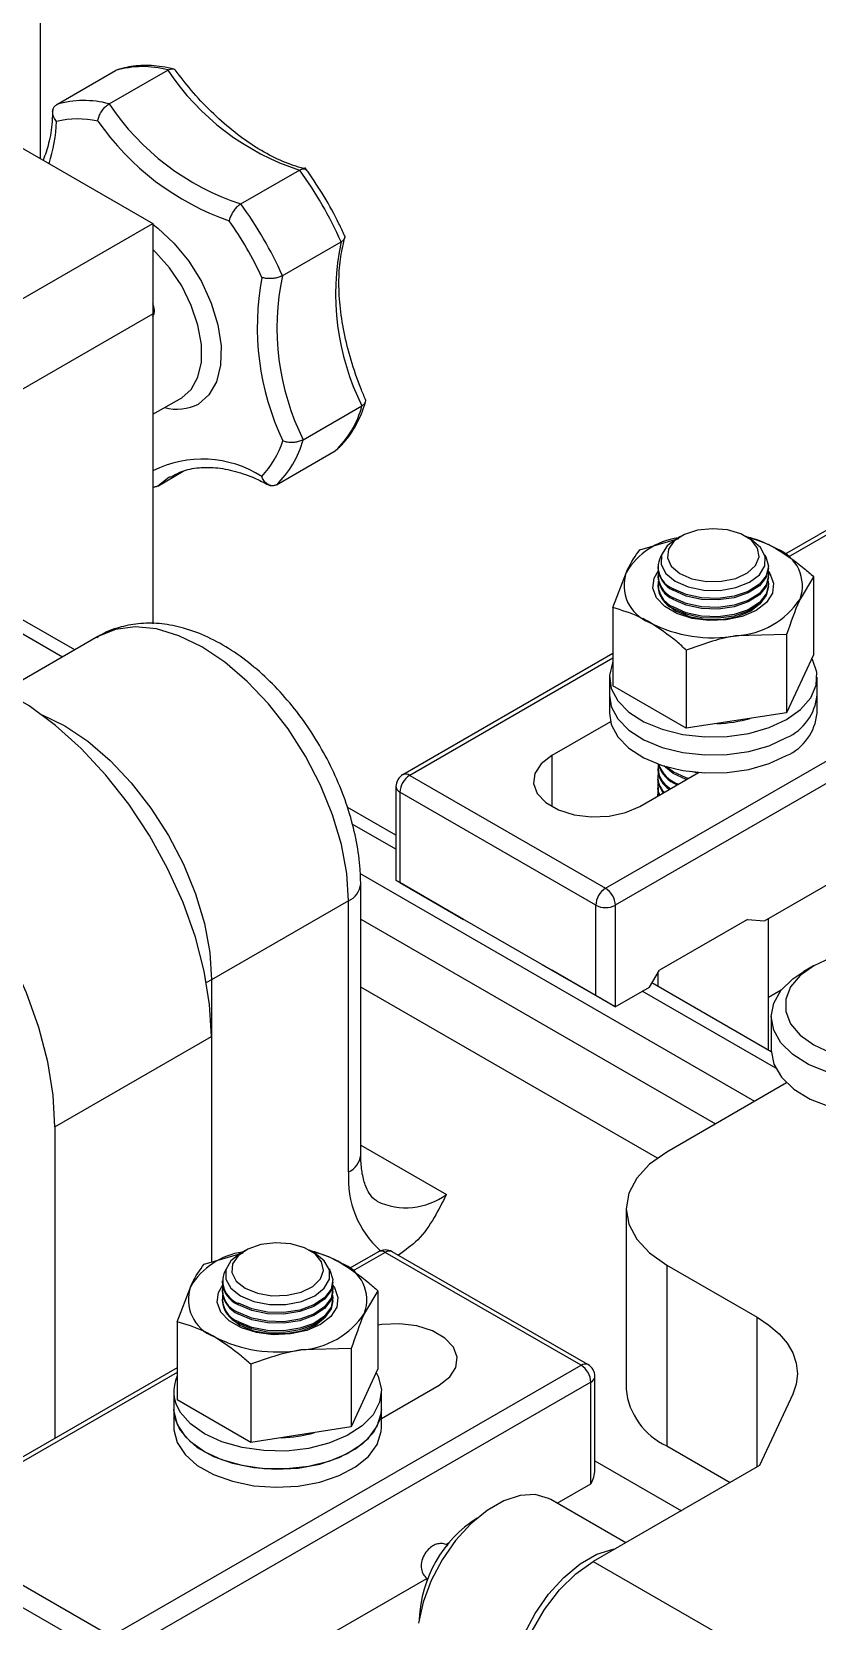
# Model space of a CAD drawing. Header units: millimetres. Extents: x 18 to 612, y 28 to 448.
# Drawn here: x 209.3 to 266.1, y 191.6 to 306.6 of the extents above; entities that cross this region are included whole.
import ezdxf

# ---------------------------------------------------------------- set-up
doc = ezdxf.new("R2010")
doc.units = ezdxf.units.MM
doc.layers.add('粗实线', color=3, linetype='Continuous', lineweight=50)

msp = doc.modelspace()

# ---------------------------------------------------------------- linework, layer by layer
at = {"layer": '粗实线', "color": 7, "linetype": 'Continuous', "lineweight": 25}
for p, q in [((209.94, 370.87), (209.94, 297.39)), ((211.14, 301.3), (215.38, 303.75)), ((214.92, 301.35), (219.16, 303.79)), ((203.94, 300.86), (218.07, 292.7)), ((224.43, 294.11), (228.67, 296.56)), ((205.7, 285.55), (218.07, 292.7)), ((218.07, 292.7), (218.07, 286.16)), ((227.43, 288.92), (231.67, 291.37)), ((202.92, 277.42), (218.07, 286.16)), ((203.93, 278), (218.07, 286.16)), ((218.07, 286.16), (218.07, 263.75)), ((218.07, 278.9), (220.16, 280.1)), ((228.94, 277.06), (233.18, 279.51)), ((227.01, 273.81), (231.25, 276.26)), ((218.43, 273.71), (220.27, 274.78)), ((270.08, 272.44), (263.71, 268.76)), ((253.25, 269.1), (256.07, 269.91)), ((256.2, 270.07), (255.88, 269.88)), ((261.23, 269.88), (260.91, 270.07)), ((261.3, 269.85), (261.23, 269.88)), ((254.56, 267.89), (254.56, 267.78)), ((262.56, 267.78), (262.56, 267.89)), ((212.43, 261.86), (202.92, 267.35)), ((251.31, 264.92), (252.28, 267.48)), ((254.56, 267.22), (254.56, 267.11)), ((262.56, 267.11), (262.56, 267.22)), ((265.81, 267.16), (264.83, 265.54)), ((265.81, 267.16), (265.81, 261.51)), ((254.56, 266.56), (254.56, 266.45)), ((262.56, 266.45), (262.56, 266.56)), ((251.31, 264.92), (251.31, 259.27)), ((250.78, 244.63), (284.72, 264.22)), ((214.11, 262.83), (207.29, 258.89)), ((285.43, 263), (251.48, 243.4)), ((263.86, 262.97), (260.24, 262.89)), ((263.86, 262.97), (263.86, 257.32)), ((251.31, 261.6), (236.14, 252.84)), ((256.61, 261.85), (256.61, 256.2)), ((265.81, 261.51), (263.86, 257.32)), ((251.06, 259.9), (251.06, 258.59)), ((266.06, 258.59), (266.06, 259.9)), ((251.06, 258.59), (251.06, 257.28)), ((256.61, 256.2), (251.31, 259.27)), ((266.06, 257.28), (266.06, 258.59)), ((251.13, 256.67), (246.89, 254.22)), ((263.86, 257.32), (256.61, 256.2)), ((262.25, 242.27), (285.43, 255.65)), ((253.25, 250.55), (257.49, 253)), ((254.56, 253.3), (254.56, 253.19)), ((255.66, 252.93), (254.99, 253.48)), ((255.66, 253.04), (255.14, 253.43)), ((257.44, 252.96), (257.05, 253.04)), ((235.64, 251.98), (235.64, 245.21)), ((236.64, 252.79), (250.78, 244.63)), ((254.56, 252.64), (254.56, 252.53)), ((254.56, 251.98), (254.56, 251.87)), ((250.07, 243.4), (235.93, 251.57)), ((235.93, 251.57), (235.93, 245.04)), ((254.56, 251.32), (254.58, 251.59)), ((254.56, 251.32), (254.56, 251.3)), ((235.64, 248.47), (232.12, 250.49)), ((261.56, 229.22), (233.07, 245.67)), ((233.09, 225.34), (233.09, 244.94)), ((235.93, 245.04), (239.82, 242.79)), ((240.52, 242.38), (235.93, 245.04)), ((232.22, 243.71), (222.32, 238)), ((232.22, 224.12), (232.22, 243.71)), ((246.18, 239.12), (239.82, 242.79)), ((239.82, 242.79), (240.52, 242.38)), ((250.07, 236.87), (250.07, 243.4)), ((251.48, 243.4), (251.48, 236.06)), ((240.52, 242.38), (240.52, 242.38)), ((261.03, 242.38), (254.67, 238.71)), ((261.03, 242.38), (262.25, 242.27)), ((262.56, 232.92), (262.56, 242.45)), ((246.18, 239.12), (250.07, 236.87)), ((246.89, 238.71), (246.18, 239.12)), ((251.48, 236.06), (246.89, 238.71)), ((253.96, 237.48), (254.67, 238.71)), ((254.56, 238.52), (254.56, 237.54)), ((265.8, 239.02), (265.1, 238.61)), ((251.48, 236.06), (253.96, 237.48)), ((262.75, 232.81), (254.13, 237.79)), ((263.47, 237.26), (262.56, 236.73)), ((262.75, 235.35), (262.75, 232.9)), ((211, 227.39), (222.32, 233.92)), ((222.32, 233.92), (222.32, 217.62)), ((263.86, 230.55), (255.2, 225.55)), ((211, 227.39), (211, 204.86)), ((252.27, 221.46), (252.27, 208.4)), ((224.74, 218.43), (224.41, 218.25)), ((229.77, 218.25), (229.44, 218.43)), ((221.78, 217.46), (224.61, 218.27)), ((234.37, 218.35), (232.25, 217.13)), ((249.01, 210.14), (234.87, 218.3)), ((249.51, 210.19), (235.37, 218.35)), ((255.2, 217.38), (261.72, 213.62)), ((255.2, 217.38), (255.2, 204.32)), ((223.09, 216.25), (223.09, 216.14)), ((231.09, 216.14), (231.09, 216.25)), ((219.84, 213.28), (220.81, 215.84)), ((223.09, 215.59), (223.09, 215.48)), ((223.09, 214.92), (223.09, 214.81)), ((231.09, 215.48), (231.09, 215.59)), ((231.09, 214.81), (231.09, 214.92)), ((234.34, 215.52), (233.37, 213.9)), ((234.34, 215.52), (234.34, 209.87)), ((219.84, 213.28), (219.84, 207.63)), ((232.4, 211.34), (228.77, 211.25)), ((232.4, 211.34), (232.4, 205.69)), ((219.84, 209.96), (200.43, 198.76)), ((215.07, 190.54), (249.01, 210.14)), ((225.15, 210.21), (225.15, 204.56)), ((234.34, 209.87), (232.4, 205.69)), ((250.01, 202.55), (250.01, 209.32)), ((249.72, 208.91), (215.78, 189.32)), ((219.59, 208.26), (219.59, 206.95)), ((234.59, 206.3), (238.76, 208.71)), ((234.59, 206.95), (234.59, 208.26)), ((249.72, 201.56), (249.72, 208.91)), ((264.31, 208.04), (261.91, 202.89)), ((219.59, 206.95), (219.59, 205.65)), ((225.15, 204.56), (219.84, 207.63)), ((234.59, 205.65), (234.59, 206.95)), ((232.4, 205.69), (225.15, 204.56)), ((255.2, 204.32), (259.79, 201.67)), ((261.91, 202.89), (249.89, 195.95)), ((250.01, 203.23), (256.26, 199.62)), ((247.29, 200.16), (249.72, 201.56)), ((252.24, 197.3), (246.82, 200.43)), ((200.93, 198.71), (215.07, 190.54)), ((214.36, 189.32), (200.22, 197.48)), ((239.48, 197.29), (239.29, 197.18)), ((249.89, 195.95), (264.04, 187.79)), ((215.78, 181.97), (237.87, 194.73)), ((237.87, 194.73), (237.87, 194.51))]:
    msp.add_line(p, q, dxfattribs=at)
at = {"layer": '粗实线', "color": 8, "linetype": 'Continuous', "lineweight": 25}
for p, q in [((270.58, 272.39), (263.97, 268.58)), ((211.55, 261.35), (202.92, 266.34)), ((251.31, 261.26), (236.64, 252.79)), ((246.89, 254.22), (246.89, 250.55)), ((235.64, 247.45), (232.48, 249.27)), ((233.09, 242.39), (258.73, 227.59)), ((222.32, 238), (221.95, 237.82)), ((222.32, 238), (222.32, 233.92)), ((254.52, 225.12), (233.09, 237.49)), ((263.07, 231.61), (253.43, 237.18)), ((233.09, 226.06), (239.29, 222.48)), ((234.87, 218.3), (232.51, 216.94)), ((261.72, 202.78), (261.72, 213.62)), ((219.84, 209.62), (200.93, 198.71))]:
    msp.add_line(p, q, dxfattribs=at)
at = {"layer": '粗实线', "color": 8, "linetype": 'Continuous', "lineweight": 25, "flags": 128}
for points in [[(218.07, 292.64), (218.43, 292.37), (219.6, 291.28), (220.67, 289.97), (221.58, 288.5), (222.29, 286.94), (222.77, 285.37), (223, 283.84), (222.97, 282.45), (222.68, 281.25), (222.13, 280.3), (221.37, 279.64)], [(220.16, 280.1), (220.85, 280.7), (221.33, 281.58), (221.58, 282.68), (221.58, 283.96), (221.33, 285.35), (220.85, 286.78), (220.16, 288.18), (219.29, 289.48), (218.29, 290.61), (218.07, 290.82)], [(219.33, 274.38), (219.24, 274.33), (218.43, 273.71)], [(232.22, 243.71), (232.09, 245.7), (231.7, 247.8), (231.06, 249.94), (230.19, 252.08), (229.11, 254.17), (227.84, 256.15), (226.42, 257.97), (224.89, 259.59), (223.27, 260.98), (221.61, 262.08), (219.95, 262.89), (218.33, 263.38), (216.79, 263.53), (215.37, 263.34), (214.11, 262.83)], [(210.07, 257.17), (211.71, 256.37), (213.37, 255.26), (214.99, 253.88), (216.52, 252.25), (217.94, 250.43), (219.21, 248.45), (220.29, 246.37), (221.16, 244.23), (221.8, 242.08), (222.19, 239.99), (222.32, 238)]]:
    msp.add_lwpolyline(points, dxfattribs=at)
at = {"layer": '粗实线', "color": 7, "linetype": 'Continuous', "lineweight": 25, "flags": 128}
for points in [[(256.15, 267.39), (257.02, 267.01), (258.06, 266.82), (259.16, 266.83), (260.19, 267.04), (261.04, 267.44), (261.62, 267.97), (261.87, 268.59), (261.76, 269.22), (261.31, 269.79), (260.55, 270.25), (259.58, 270.54), (258.5, 270.63), (257.42, 270.52), (256.47, 270.21), (255.74, 269.74), (255.32, 269.16), (255.25, 268.52), (255.53, 267.92), (256.15, 267.39)], [(255.88, 269.88), (255.23, 269.38), (254.83, 268.73), (254.8, 268.05), (255.14, 267.39), (255.81, 266.83), (256.75, 266.42), (257.87, 266.19), (259.06, 266.17), (260.19, 266.37), (261.17, 266.76), (261.89, 267.3), (262.28, 267.94), (262.31, 268.63), (261.97, 269.28), (261.3, 269.85), (261.3, 269.85)], [(262.28, 268.73), (262.36, 268.6), (262.55, 267.92), (262.39, 267.23), (261.89, 266.61), (261.09, 266.1), (260.06, 265.75), (258.91, 265.59), (257.72, 265.63), (256.6, 265.87), (255.66, 266.29)], [(262.5, 267.6), (262.65, 267.39), (262.92, 266.69), (262.83, 265.97), (262.4, 265.3), (261.65, 264.72), (260.65, 264.29), (259.49, 264.04), (258.24, 263.99), (257.03, 264.14), (255.93, 264.49), (255.05, 265), (254.46, 265.63), (254.19, 266.33), (254.28, 267.05), (254.61, 267.6)], [(262.56, 267.78), (262.39, 267.12), (261.89, 266.5), (261.09, 265.99), (260.06, 265.64), (258.91, 265.48), (257.72, 265.52), (256.6, 265.76), (255.66, 266.18)], [(262.53, 267.5), (262.55, 267.25), (262.39, 266.57), (261.89, 265.95), (261.09, 265.44), (260.06, 265.09), (258.91, 264.92), (257.72, 264.97), (256.6, 265.21), (255.66, 265.63)], [(262.56, 267.11), (262.39, 266.46), (261.89, 265.84), (261.09, 265.33), (260.06, 264.98), (258.91, 264.81), (257.72, 264.86), (256.6, 265.1), (255.66, 265.52)], [(262.53, 266.84), (262.55, 266.59), (262.39, 265.91), (261.89, 265.29), (261.09, 264.77), (260.06, 264.42), (258.91, 264.26), (257.72, 264.3), (256.6, 264.55), (255.66, 264.97)], [(262.56, 266.45), (262.39, 265.8), (261.89, 265.17), (261.09, 264.66), (260.06, 264.31), (258.91, 264.15), (257.72, 264.19), (256.6, 264.44), (255.66, 264.86)], [(255.05, 265.33), (255.12, 265.26), (255.83, 264.69), (256.81, 264.28), (257.95, 264.07), (259.16, 264.07), (260.31, 264.28), (261.28, 264.69), (261.99, 265.26), (262.06, 265.33)], [(251.31, 261.01), (251.28, 260.94), (251.06, 260.01), (251.19, 259.08), (251.67, 258.19), (252.46, 257.37), (253.55, 256.67), (254.86, 256.13), (256.35, 255.76), (257.95, 255.58), (259.57, 255.61), (261.14, 255.83), (262.59, 256.25), (263.86, 256.84)], [(263.86, 256.84), (264.87, 257.56), (265.6, 258.4), (265.99, 259.31), (266.03, 260.25), (265.72, 261.17), (265.68, 261.24)], [(222.32, 233.92), (222.18, 236.22), (221.79, 238.63), (221.15, 241.1), (220.26, 243.59), (219.14, 246.05), (217.83, 248.44), (216.33, 250.71), (214.68, 252.82), (212.91, 254.73), (211.05, 256.41), (209.14, 257.82), (207.21, 258.93), (205.3, 259.73), (203.44, 260.2), (201.67, 260.34), (200.02, 260.13), (198.52, 259.59), (198.17, 259.4)], [(251.06, 258.59), (251.19, 257.77), (251.67, 256.88), (252.46, 256.06), (253.55, 255.37), (254.86, 254.82), (256.35, 254.45), (257.95, 254.27), (259.57, 254.3), (261.14, 254.53), (262.59, 254.94), (263.86, 255.53)], [(251.06, 258.59), (251.19, 257.77), (251.67, 256.88), (252.46, 256.06), (253.55, 255.37), (254.86, 254.82), (256.35, 254.45), (257.95, 254.27), (259.57, 254.3), (261.14, 254.53), (262.59, 254.94), (263.86, 255.53)], [(251.06, 257.28), (251.19, 256.47), (251.67, 255.57), (252.46, 254.76), (253.55, 254.06), (254.86, 253.51), (256.35, 253.14), (257.95, 252.97), (259.57, 252.99), (261.14, 253.22), (262.59, 253.64), (263.86, 254.22)], [(246.89, 254.22), (246.12, 253.63), (245.67, 252.94), (245.58, 252.2), (245.85, 251.48), (246.47, 250.83), (247.37, 250.31), (248.5, 249.95), (249.75, 249.79), (251.03, 249.85), (252.23, 250.11), (253.25, 250.55)], [(211, 227.39), (210.87, 229.68), (210.48, 232.09), (209.83, 234.57), (208.94, 237.06), (207.83, 239.52), (206.51, 241.91), (205.02, 244.18), (203.37, 246.29), (201.6, 248.2), (199.74, 249.88), (197.83, 251.28), (195.9, 252.4), (193.98, 253.2), (192.12, 253.67), (190.35, 253.81), (188.7, 253.6), (187.21, 253.06), (185.89, 252.19), (184.78, 251.01), (183.89, 249.54), (183.24, 247.82), (182.85, 245.86), (182.75, 244.71)], [(256.75, 252.57), (256.6, 252.61), (255.66, 253.04)], [(256.63, 252.5), (256.6, 252.5), (255.66, 252.93)], [(254.95, 251.53), (254.61, 252.16), (254.56, 252.53)], [(254.65, 251.36), (254.61, 251.49), (254.56, 251.87)], [(254.69, 251.38), (254.61, 251.6), (254.58, 252.25)], [(270, 240.18), (268.47, 239.98), (267.05, 239.59), (265.82, 239.03), (264.83, 238.32), (264.15, 237.5), (263.8, 236.62), (263.8, 235.71), (264.15, 234.82), (264.83, 234.01), (265.82, 233.3), (267.05, 232.73), (268.47, 232.34), (270, 232.14)], [(270, 230.75), (268.35, 230.94), (266.81, 231.33), (265.44, 231.89), (264.3, 232.61), (263.45, 233.45), (262.93, 234.38), (262.75, 235.35), (262.93, 236.31), (263.45, 237.24), (264.3, 238.08), (265.1, 238.61)], [(262.75, 232.9), (262.94, 231.9), (263.49, 230.96), (264.38, 230.1), (265.57, 229.38), (267.01, 228.82), (268.61, 228.45), (270.32, 228.28), (270.6, 228.28)], [(255.2, 225.55), (253.95, 224.67), (253.03, 223.67), (252.46, 222.59), (252.27, 221.46), (252.46, 220.34), (253.03, 219.26), (253.95, 218.26), (255.2, 217.38)], [(224.74, 215.72), (225.63, 215.35), (226.68, 215.17), (227.77, 215.2), (228.79, 215.43), (229.63, 215.84), (230.19, 216.38), (230.41, 217), (230.27, 217.63), (229.79, 218.19), (229.02, 218.64), (228.04, 218.92), (226.95, 218.99), (225.88, 218.87), (224.94, 218.54), (224.23, 218.06), (223.84, 217.47), (223.79, 216.84), (224.1, 216.23), (224.74, 215.72)], [(224.41, 218.25), (223.72, 217.69), (223.35, 217.04), (223.35, 216.36), (223.72, 215.71), (224.41, 215.16), (225.37, 214.75), (226.5, 214.54), (227.68, 214.54), (228.81, 214.75), (229.77, 215.16), (230.46, 215.71), (230.83, 216.36), (230.83, 217.04), (230.46, 217.69), (229.77, 218.25), (229.77, 218.25)], [(230.81, 217.09), (230.86, 217.01), (231.09, 216.34), (230.95, 215.65), (230.48, 215.02), (229.7, 214.5), (228.69, 214.13), (227.54, 213.95), (226.35, 213.98), (225.22, 214.21), (224.26, 214.62)], [(231.09, 216.14), (230.95, 215.54), (230.48, 214.91), (229.7, 214.39), (228.69, 214.02), (227.54, 213.84), (226.35, 213.87), (225.22, 214.1), (224.26, 214.51)], [(231.04, 215.96), (231.19, 215.76), (231.45, 215.05), (231.36, 214.34), (230.93, 213.66), (230.18, 213.09), (229.19, 212.66), (228.02, 212.41), (226.78, 212.35), (225.56, 212.51), (224.47, 212.85), (223.59, 213.36), (222.99, 213.99), (222.73, 214.69), (222.81, 215.41), (223.14, 215.96)], [(231.06, 215.86), (231.09, 215.67), (230.95, 214.99), (230.48, 214.36), (229.7, 213.84), (228.69, 213.47), (227.54, 213.29), (226.35, 213.32), (225.22, 213.54), (224.26, 213.95)], [(231.09, 215.48), (230.95, 214.88), (230.48, 214.25), (229.7, 213.73), (228.69, 213.36), (227.54, 213.18), (226.35, 213.21), (225.22, 213.43), (224.26, 213.84)], [(231.06, 215.2), (231.09, 215.01), (230.95, 214.33), (230.48, 213.69), (229.7, 213.17), (228.69, 212.81), (227.54, 212.63), (226.35, 212.65), (225.22, 212.88), (224.26, 213.29)], [(231.09, 214.81), (230.95, 214.22), (230.48, 213.58), (229.7, 213.06), (228.69, 212.7), (227.54, 212.52), (226.35, 212.54), (225.22, 212.77), (224.26, 213.18)], [(223.59, 213.7), (223.65, 213.62), (224.36, 213.05), (225.34, 212.64), (226.49, 212.43), (227.69, 212.43), (228.84, 212.64), (229.82, 213.05), (230.52, 213.62), (230.59, 213.7)], [(238.76, 208.71), (239.52, 209.3), (239.97, 209.99), (240.06, 210.73), (239.79, 211.45), (239.18, 212.1), (238.27, 212.62), (237.15, 212.98), (235.9, 213.14), (234.62, 213.08), (234.34, 213.04)], [(261.72, 213.62), (262.58, 213.05), (263.31, 212.42), (263.89, 211.74), (264.31, 211.03), (264.56, 210.29), (264.65, 209.53), (264.56, 208.78), (264.31, 208.04)], [(234.22, 209.61), (234.36, 209.32), (234.59, 208.39), (234.46, 207.46), (233.99, 206.56), (233.2, 205.75), (232.12, 205.05), (230.8, 204.5), (229.32, 204.12), (227.73, 203.94), (226.1, 203.97), (224.53, 204.19), (223.07, 204.6), (221.81, 205.19), (220.79, 205.91), (220.06, 206.75)], [(219.59, 206.95), (219.59, 206.79), (219.83, 205.86), (220.41, 204.99), (221.29, 204.2), (222.45, 203.55), (223.83, 203.05), (225.36, 202.74), (226.96, 202.62), (228.58, 202.71), (230.13, 202.99), (231.53, 203.46), (232.72, 204.1), (233.66, 204.86), (234.28, 205.73), (234.57, 206.65), (234.59, 206.95)], [(220.06, 205.44), (219.66, 206.35), (219.59, 206.95)], [(234.59, 206.95), (234.46, 206.15), (233.99, 205.26), (233.2, 204.44), (232.12, 203.74), (230.8, 203.19), (229.32, 202.82), (227.73, 202.64), (226.1, 202.66), (224.53, 202.88), (223.07, 203.3), (221.81, 203.88), (220.79, 204.61), (220.06, 205.44)], [(219.59, 205.65), (219.59, 205.48), (219.83, 204.56), (220.41, 203.68), (221.29, 202.9), (222.45, 202.24), (223.83, 201.75), (225.36, 201.43), (226.96, 201.32), (228.58, 201.4), (230.13, 201.69), (231.53, 202.16), (232.72, 202.79), (233.66, 203.55), (234.28, 204.42), (234.57, 205.34), (234.59, 205.65)], [(246.82, 200.43), (246.66, 200.51), (245.7, 200.79), (244.6, 200.73), (243.42, 200.34), (242.22, 199.65), (241.04, 198.68), (239.95, 197.47), (238.98, 196.08), (238.19, 194.57), (237.61, 193.02), (237.26, 191.49)], [(243.98, 187.61), (244.32, 189.14), (244.91, 190.7), (245.7, 192.2), (246.66, 193.59), (247.76, 194.8), (248.94, 195.77), (250.14, 196.47), (251.32, 196.85), (251.51, 196.88)], [(245.89, 182.49), (245.47, 182.79), (244.8, 183.64), (244.38, 184.78), (244.24, 186.15), (244.38, 187.69), (244.8, 189.31), (245.47, 190.94), (246.37, 192.49), (247.44, 193.89), (248.63, 195.06), (249.89, 195.95)]]:
    msp.add_lwpolyline(points, dxfattribs=at)
at = {"layer": '粗实线', "color": 7, "linetype": 'Continuous', "lineweight": 25}
for centre, radius, start, end in [((217.35, 297.04), 7, 74.9676, 106.3034), ((234.28, 313.81), 18.14, 213.5281, 251.9889), ((213.1, 294.59), 7, 74.9676, 106.3034), ((230.04, 311.37), 18.14, 213.5281, 251.9889), ((212.68, 293.72), 6.54, 77.4795, 103.7913), ((229.99, 311.15), 19.35, 214.8154, 250.7016), ((206.48, 280.29), 27.52, 23.7419, 36.2581), ((202.24, 277.84), 27.52, 23.7419, 36.2581), ((202.48, 277.97), 25.85, 24.7545, 35.2455), ((249.42, 287.6), 18.14, 168.0153, 206.471), ((244.97, 285.21), 19.35, 169.3024, 205.1838), ((245.18, 285.15), 18.14, 168.0153, 206.471), ((226.42, 281.32), 7, 313.707, 345.0382), ((222.17, 278.87), 7, 313.707, 345.0382), ((221.22, 278.94), 6.54, 316.2184, 342.5268), ((256.77, 264.78), 5.24, 98.1841, 148.9305), ((259.29, 262.28), 7.9, 60.6919, 76.8055), ((262.14, 266.49), 2.86, 340.5387, 69.2582), ((256.26, 267.86), 1.68, 148.6571, 248.8972), ((254.97, 266.53), 2.86, 160.539, 249.258), ((256.46, 267.92), 1.91, 184.3047, 245.1216), ((256.46, 267.26), 1.91, 184.3047, 245.1216), ((256.4, 267.3), 1.83, 173.7733, 246.0248), ((256.4, 266.64), 1.83, 173.7733, 246.0248), ((256.46, 266.59), 1.91, 184.3047, 245.1216), ((259.88, 268.81), 5.93, 273.4336, 326.5611), ((258.54, 272.72), 9.98, 242.6427, 279.7712), ((262.36, 258.92), 3.71, 293.8106, 354.8693), ((258.62, 265.82), 9.28, 271.2586, 286.3275), ((262.36, 257.62), 3.71, 293.8106, 354.8693), ((236.64, 251.98), 1, 119.9973, 180), ((256.36, 253.31), 1.81, 183.6348, 237.5189), ((256.33, 253.37), 1.76, 173.155, 240.796), ((256.16, 252.68), 1.6, 171.316, 224.0659), ((256.8, 254.26), 2.31, 197.034, 248.4892), ((256.86, 254.43), 2.41, 200.0888, 250.2847), ((237.46, 251.5), 1.54, 122.606, 177.394), ((251.61, 243.33), 1.54, 122.606, 177.394), ((249.95, 243.33), 1.54, 2.6066, 57.3934), ((250.78, 244.77), 1.54, 242.6102, 297.3898), ((234.87, 217.48), 1, 60.0027, 119.9973), ((225.3, 213.14), 5.24, 98.1839, 148.9307), ((227.82, 210.64), 7.9, 60.6921, 76.8055), ((230.67, 214.85), 2.86, 340.5395, 69.2574), ((225.04, 216.3), 1.96, 184.8248, 246.4955), ((224.83, 216.22), 1.7, 149.2406, 250.5681), ((223.5, 214.89), 2.86, 160.5392, 249.2577), ((225.04, 215.64), 1.96, 184.8248, 246.4955), ((224.89, 215.63), 1.79, 172.515, 249.3004), ((224.89, 214.97), 1.79, 172.515, 249.3004), ((225.04, 214.98), 1.96, 184.8248, 246.4955), ((228.42, 217.17), 5.93, 273.4338, 326.5609), ((227.08, 221.08), 9.98, 242.6431, 279.7709), ((222.23, 208.25), 2.64, 154.9941, 214.6008), ((248.18, 208.84), 1.54, 2.6058, 57.3942), ((249.01, 209.32), 1, 0, 60.0027), ((257.27, 208.9), 5.03, 185.6946, 245.6254), ((227.15, 214.18), 9.28, 271.2574, 286.3288), ((246.4, 191.44), 9.08, 122.7135, 177.8744)]:
    msp.add_arc(centre, radius, start, end, dxfattribs=at)
at = {"layer": '粗实线', "color": 8, "linetype": 'Continuous', "lineweight": 25}
for centre, radius, start, end in [((199.43, 300.57), 11.7, 342.3255, 357.5555), ((219.83, 282.62), 3.35, 254.4821, 297.3329), ((221.66, 267.7), 7.96, 57.4562, 116.7582), ((236.34, 252.38), 0.503, 54.3848, 114.3043), ((236.14, 252.03), 0.503, 185.6977, 245.6241), ((231.59, 245.09), 1.51, 294.3751, 354.2907), ((231.59, 225.49), 1.51, 294.3738, 354.306), ((239.15, 223.6), 6.95, 175.7697, 228.213), ((236.37, 226.45), 4.92, 244.6721, 306.3307), ((234.57, 217.89), 0.503, 54.3844, 114.3058), ((235.16, 217.89), 0.503, 65.6934, 125.6164), ((249.3, 209.73), 0.503, 65.6934, 125.6164), ((249.51, 209.37), 0.503, 294.3716, 354.3091)]:
    msp.add_arc(centre, radius, start, end, dxfattribs=at)
at = {"layer": '粗实线', "color": 7, "linetype": 'Continuous', "lineweight": 25}
for centre, major_axis, ratio, start_param, end_param in [((236.64, 244.63), (1, -0.58), 0.00007, 2.356235, 3.927031), ((250.78, 236.46), (1, -0.58), 0.00007, 0.785439, 2.356235), ((249.01, 201.97), (0.71, 1.22), 0.577335, 4.71243, 5.497828)]:
    msp.add_ellipse(centre, major_axis=major_axis, ratio=ratio, start_param=start_param, end_param=end_param, dxfattribs=at)
for points, knots in [([(219.62, 303.86), (219.33, 303.92), (218.51, 304.1), (217.24, 304.16), (216.16, 304.01), (215.61, 303.84), (215.49, 303.8)], [0, 0, 0, 0, 0.198511, 0.567471, 0.903272, 1, 1, 1, 1]), ([(219.16, 303.79), (219.23, 303.83), (219.38, 303.9), (219.55, 303.89), (219.66, 303.85), (219.68, 303.79), (219.68, 303.79)], [0, 0, 0, 0, 0.328423, 0.656373, 0.997113, 1, 1, 1, 1]), ([(229.16, 296.62), (228.91, 296.69), (228.18, 296.88), (226.9, 297.41), (225.35, 298.28), (223.8, 299.41), (222.28, 300.77), (220.89, 302.23), (220.07, 303.3), (219.69, 303.8)], [0, 0, 0, 0, 0.0814039, 0.2387112, 0.3957815, 0.55278, 0.7099722, 0.8674537, 1, 1, 1, 1]), ([(211.12, 300.07), (211.12, 300.08), (211.05, 300.16), (210.93, 300.35), (210.83, 300.64), (210.84, 300.92), (210.94, 301.15), (211.07, 301.25), (211.14, 301.3)], [0, 0, 0, 0, 0.0043663, 0.2101017, 0.4245447, 0.6211918, 0.8104578, 1, 1, 1, 1]), ([(214.1, 300.11), (214.1, 300.11), (214.11, 300.2), (214.16, 300.39), (214.29, 300.68), (214.48, 300.96), (214.69, 301.19), (214.84, 301.29), (214.92, 301.35)], [0, 0, 0, 0, 0.004367, 0.21011, 0.424547, 0.621194, 0.810459, 1, 1, 1, 1]), ([(210.85, 300.97), (210.83, 300.66), (210.8, 299.79), (210.6, 298.51), (210.3, 297.66), (210.15, 297.27)], [0, 0, 0, 0, 0.216922, 0.63107, 1, 1, 1, 1]), ([(228.67, 296.56), (228.75, 296.6), (228.89, 296.67), (229.07, 296.66), (229.14, 296.6), (229.18, 296.57)], [0, 0, 0, 0, 0.338525, 0.676561, 1, 1, 1, 1]), ([(231.92, 291.82), (231.79, 292.11), (231.35, 293.07), (230.49, 294.64), (229.63, 295.96), (229.14, 296.63), (229.06, 296.74)], [0, 0, 0, 0, 0.167094, 0.560092, 0.932742, 1, 1, 1, 1]), ([(224.43, 294.11), (224.36, 294.06), (224.21, 293.96), (223.99, 293.73), (223.8, 293.45), (223.66, 293.16), (223.61, 292.98), (223.59, 292.9), (223.59, 292.89)], [0, 0, 0, 0, 0.189542, 0.378808, 0.575456, 0.789899, 0.995629, 1, 1, 1, 1]), ([(233.44, 279.97), (233.32, 280.24), (232.92, 281.19), (232.36, 282.83), (231.86, 284.85), (231.56, 286.8), (231.49, 288.64), (231.61, 290.32), (231.85, 291.28), (231.97, 291.76)], [0, 0, 0, 0, 0.062651, 0.220379, 0.37792, 0.535082, 0.6918, 0.848105, 1, 1, 1, 1]), ([(231.67, 291.37), (231.74, 291.41), (231.88, 291.5), (231.95, 291.66), (231.97, 291.77), (231.93, 291.82), (231.92, 291.82)], [0, 0, 0, 0, 0.320017, 0.639573, 0.971598, 1, 1, 1, 1]), ([(227.43, 288.92), (227.35, 288.88), (227.19, 288.8), (226.87, 288.73), (226.54, 288.7), (226.22, 288.72), (226.04, 288.77), (225.96, 288.8), (225.95, 288.8)], [0, 0, 0, 0, 0.189541, 0.378806, 0.575456, 0.789895, 0.99563, 1, 1, 1, 1]), ([(218.07, 285.98), (218.1, 286.02), (218.17, 286.15), (218.2, 286.42), (218.16, 286.69), (218.09, 286.83), (218.07, 286.88)], [0, 0, 0, 0, 0.160382, 0.505257, 0.851676, 1, 1, 1, 1]), ([(231.35, 276.33), (231.54, 276.51), (232.07, 277.03), (232.77, 278.06), (233.23, 279.11), (233.43, 279.74), (233.47, 279.87)], [0, 0, 0, 0, 0.200512, 0.552309, 0.908393, 1, 1, 1, 1]), ([(233.18, 279.51), (233.25, 279.56), (233.38, 279.65), (233.46, 279.81), (233.47, 279.92), (233.44, 279.97), (233.43, 279.97)], [0, 0, 0, 0, 0.325541, 0.650607, 0.988361, 1, 1, 1, 1]), ([(228.94, 277.06), (228.86, 277.02), (228.69, 276.94), (228.38, 276.87), (228.05, 276.85), (227.73, 276.88), (227.54, 276.94), (227.46, 276.97), (227.46, 276.97)], [0, 0, 0, 0, 0.189541, 0.378804, 0.575454, 0.789895, 0.995628, 1, 1, 1, 1]), ([(219.35, 274.35), (219.57, 274.48), (220.14, 274.82), (221.22, 275.06), (222.57, 275.09), (224.02, 274.82), (225.36, 274.35), (226.23, 273.9), (226.57, 273.73)], [0, 0, 0, 0, 0.122446, 0.317852, 0.508927, 0.694716, 0.877451, 1, 1, 1, 1]), ([(218.43, 273.71), (218.35, 273.68), (218.24, 273.62), (218.11, 273.64), (218.07, 273.65)], [0, 0, 0, 0, 0.664333, 1, 1, 1, 1]), ([(227.01, 273.81), (226.93, 273.78), (226.78, 273.71), (226.53, 273.75), (226.29, 273.88), (226.08, 274.1), (225.98, 274.3), (225.94, 274.41), (225.94, 274.41)], [0, 0, 0, 0, 0.1895406, 0.3788033, 0.5754506, 0.7898957, 0.9956293, 1, 1, 1, 1]), ([(260.84, 270.1), (261.37, 269.95), (262.13, 269.73), (262.91, 269.3), (263.15, 269.16)], [0, 0, 0, 0, 0.691516, 1, 1, 1, 1]), ([(252.28, 267.48), (252.3, 267.53), (252.63, 268.23), (252.95, 268.68), (253.25, 269.1)], [0, 0, 0, 0, 0.070215, 1, 1, 1, 1]), ([(263.15, 269.16), (263.82, 268.73), (264.72, 268.14), (265.58, 267.36), (265.81, 267.16)], [0, 0, 0, 0, 0.742446, 1, 1, 1, 1]), ([(264.83, 265.54), (264.81, 265.49), (264.48, 264.78), (264.16, 263.84), (263.86, 262.97)], [0, 0, 0, 0, 0.070214, 1, 1, 1, 1]), ([(253.96, 263.86), (253.72, 263.99), (252.82, 264.48), (251.95, 264.73), (251.31, 264.92)], [0, 0, 0, 0, 0.268634, 1, 1, 1, 1]), ([(233.09, 244.94), (233.09, 245.29), (233.06, 246.29), (232.83, 247.98), (232.33, 250.01), (231.61, 252.02), (230.69, 253.99), (229.59, 255.88), (228.32, 257.64), (226.92, 259.25), (225.39, 260.67), (223.77, 261.88), (222.06, 262.83), (220.37, 263.47), (218.74, 263.79), (217.21, 263.82), (215.74, 263.55), (214.65, 263.18), (214.12, 262.81), (214.02, 262.74)], [0, 0, 0, 0, 0.035732, 0.101029, 0.166121, 0.230967, 0.295597, 0.360151, 0.424806, 0.489699, 0.555035, 0.620996, 0.687659, 0.754726, 0.814055, 0.871044, 0.926107, 0.985074, 1, 1, 1, 1]), ([(256.61, 261.85), (256.39, 262.05), (255.53, 262.83), (254.63, 263.42), (253.96, 263.86)], [0, 0, 0, 0, 0.257554, 1, 1, 1, 1]), ([(260.24, 262.89), (260.15, 262.87), (258.93, 262.68), (257.73, 262.25), (256.61, 261.85)], [0, 0, 0, 0, 0.070215, 1, 1, 1, 1]), ([(234.29, 222.01), (234.2, 222.06), (234.01, 222.17), (233.72, 222.52), (233.4, 223.16), (233.17, 224.05), (233.1, 224.85), (233.09, 225.29), (233.09, 225.34)], [0, 0, 0, 0, 0.163786, 0.376915, 0.574218, 0.784656, 0.975646, 1, 1, 1, 1]), ([(239.29, 222.48), (239.28, 222.48), (239, 221.92), (238.42, 220.81), (237.44, 219.28), (236.31, 218.46), (235.81, 218.09)], [0, 0, 0, 0, 0.002371, 0.357884, 0.715817, 1, 1, 1, 1]), ([(229.34, 218.48), (229.88, 218.32), (230.65, 218.1), (231.44, 217.66), (231.69, 217.53)], [0, 0, 0, 0, 0.6958526, 1, 1, 1, 1]), ([(220.81, 215.84), (220.83, 215.89), (221.16, 216.59), (221.48, 217.04), (221.78, 217.46)], [0, 0, 0, 0, 0.070215, 1, 1, 1, 1]), ([(231.69, 217.53), (232.35, 217.09), (233.25, 216.5), (234.12, 215.72), (234.34, 215.52)], [0, 0, 0, 0, 0.742449, 1, 1, 1, 1]), ([(233.37, 213.9), (233.34, 213.85), (233.02, 213.14), (232.7, 212.2), (232.4, 211.34)], [0, 0, 0, 0, 0.070213, 1, 1, 1, 1]), ([(222.49, 212.22), (222.25, 212.35), (221.35, 212.84), (220.48, 213.09), (219.84, 213.28)], [0, 0, 0, 0, 0.268633, 1, 1, 1, 1]), ([(225.15, 210.21), (224.92, 210.41), (224.06, 211.19), (223.16, 211.78), (222.49, 212.22)], [0, 0, 0, 0, 0.257551, 1, 1, 1, 1]), ([(228.77, 211.25), (228.69, 211.23), (227.46, 211.04), (226.26, 210.61), (225.15, 210.21)], [0, 0, 0, 0, 0.070215, 1, 1, 1, 1]), ([(239.39, 197.08), (239.35, 197.11), (239.21, 197.22), (238.91, 197.26), (238.55, 197.22), (238.2, 197.04), (237.86, 196.73), (237.58, 196.28), (237.44, 195.78), (237.47, 195.31), (237.64, 194.96), (237.83, 194.74), (237.96, 194.7), (237.97, 194.69)], [0, 0, 0, 0, 0.039087, 0.130709, 0.217467, 0.312225, 0.425481, 0.55221, 0.684869, 0.799716, 0.896694, 0.988132, 1, 1, 1, 1])]:
    msp.add_open_spline(points, degree=3, knots=knots, dxfattribs=at)

doc.saveas('drawing.dxf')
